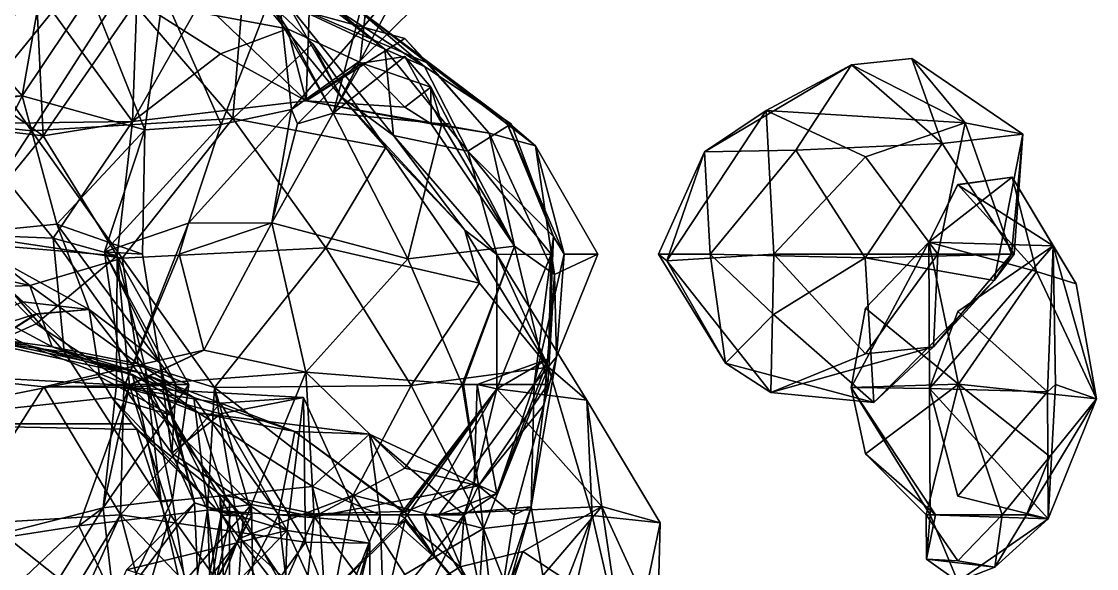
# Model space of a CAD drawing. Extents: x 290034 to 295698, y 4553723 to 4561693.
# Drawn here: x 294441.6 to 294588.5, y 4559131.2 to 4559206 of the extents above; entities that cross this region are included whole.
import ezdxf

# ---------------------------------------------------------------- set-up
doc = ezdxf.new("R2010")
doc.units = 0
doc.layers.add('Au_ppm_Pref_-_0_2', color=7, linetype='CONTINUOUS')

msp = doc.modelspace()

# ---------------------------------------------------------------- linework, layer by layer
at = {"layer": 'Au_ppm_Pref_-_0_2'}
for points in [[(294444.03, 4559209.3, 1922.02), (294435.22, 4559203.18, 1922.2), (294420, 4559230.39, 1917.91)], [(294476.61, 4559214.23, 1859.01), (294491.22, 4559202.2, 1860.27), (294481.34, 4559209.82, 1864.95)], [(294477.9, 4559208.39, 1853.54), (294491.22, 4559202.2, 1860.27), (294476.61, 4559214.23, 1859.01)], [(294471.98, 4559211.87, 1847.18), (294455.3, 4559210.38, 1840.94), (294470.43, 4559192.73, 1839.93)], [(294476.52, 4559211.7, 1911.2), (294468.87, 4559191.93, 1912.47), (294460.94, 4559209.83, 1917.06)], [(294478.49, 4559193.98, 1905.65), (294468.87, 4559191.93, 1912.47), (294476.52, 4559211.7, 1911.2)], [(294471.98, 4559211.87, 1847.18), (294470.43, 4559192.73, 1839.93), (294481.35, 4559202.97, 1843.48)], [(294471.98, 4559211.87, 1847.18), (294485.28, 4559195.68, 1847.78), (294477.9, 4559208.39, 1853.54)], [(294485.28, 4559195.68, 1847.78), (294471.98, 4559211.87, 1847.18), (294481.35, 4559202.97, 1843.48)], [(294489.1, 4559212, 1895.37), (294474.76, 4559209.83, 1891.81), (294484.16, 4559193.48, 1894.84)], [(294478.49, 4559193.98, 1905.65), (294476.52, 4559211.7, 1911.2), (294493.75, 4559211.58, 1906.27)], [(294478.49, 4559193.98, 1905.65), (294493.75, 4559211.58, 1906.27), (294487.84, 4559200.64, 1900.58)], [(294489.1, 4559212, 1895.37), (294484.16, 4559193.48, 1894.84), (294487.84, 4559200.64, 1900.58)], [(294489.1, 4559212, 1895.37), (294487.84, 4559200.64, 1900.58), (294499.67, 4559212.33, 1900.58)], [(294493.75, 4559211.58, 1906.27), (294499.67, 4559212.33, 1900.58), (294487.84, 4559200.64, 1900.58)], [(294443.62, 4559209.7, 1894.71), (294420.7, 4559207.01, 1895.29), (294430.95, 4559199.98, 1891.99)], [(294443.62, 4559209.7, 1894.71), (294430.95, 4559199.98, 1891.99), (294444.5, 4559190.38, 1889.35)], [(294442.91, 4559191.05, 1840.05), (294455.3, 4559210.38, 1840.94), (294431.37, 4559207.75, 1841.94)], [(294441.66, 4559195.84, 1922.17), (294444.03, 4559209.3, 1922.02), (294450.99, 4559209.83, 1921.91)], [(294441.66, 4559195.84, 1922.17), (294450.99, 4559209.83, 1921.91), (294458.4, 4559191.2, 1918.78)], [(294455.3, 4559210.38, 1840.94), (294442.91, 4559191.05, 1840.05), (294470.43, 4559192.73, 1839.93)], [(294443.62, 4559209.7, 1894.71), (294444.5, 4559190.38, 1889.35), (294457.32, 4559208.84, 1889.27)], [(294460.94, 4559209.83, 1917.06), (294458.4, 4559191.2, 1918.78), (294450.99, 4559209.83, 1921.91)], [(294477.92, 4559204.98, 1888.71), (294474.76, 4559209.83, 1891.81), (294457.32, 4559208.84, 1889.27)], [(294458.4, 4559191.2, 1918.78), (294460.94, 4559209.83, 1917.06), (294468.87, 4559191.93, 1912.47)], [(294474.76, 4559209.83, 1891.81), (294477.92, 4559204.98, 1888.71), (294484.16, 4559193.48, 1894.84)], [(294496.63, 4559199.84, 1866.29), (294486.7, 4559208.3, 1870.89), (294481.34, 4559209.82, 1864.95)], [(294496.63, 4559199.84, 1866.29), (294481.34, 4559209.82, 1864.95), (294491.22, 4559202.2, 1860.27)], [(294433.28, 4559192.01, 1881.67), (294432.08, 4559208.72, 1876.2), (294445.78, 4559207.38, 1880.9)], [(294441.66, 4559195.84, 1922.17), (294435.22, 4559203.18, 1922.2), (294444.03, 4559209.3, 1922.02)], [(294457.32, 4559208.84, 1889.27), (294444.5, 4559190.38, 1889.35), (294456.73, 4559192.31, 1882.46)], [(294456.73, 4559192.31, 1882.46), (294445.78, 4559207.38, 1880.9), (294466.13, 4559208.86, 1881.21)], [(294466.13, 4559208.86, 1881.21), (294480.49, 4559195.16, 1883.09), (294456.73, 4559192.31, 1882.46)], [(294457.32, 4559208.84, 1889.27), (294456.73, 4559192.31, 1882.46), (294468.75, 4559201.6, 1885.51)], [(294457.32, 4559208.84, 1889.27), (294468.75, 4559201.6, 1885.51), (294477.92, 4559204.98, 1888.71)], [(294480.88, 4559207.25, 1876.37), (294480.49, 4559195.16, 1883.09), (294466.13, 4559208.86, 1881.21)], [(294491.22, 4559202.2, 1860.27), (294477.9, 4559208.39, 1853.54), (294492.39, 4559190.41, 1852.39)], [(294492.39, 4559190.41, 1852.39), (294477.9, 4559208.39, 1853.54), (294485.28, 4559195.68, 1847.78)], [(294486.7, 4559208.3, 1870.89), (294497.09, 4559200.31, 1875.54), (294480.88, 4559207.25, 1876.37)], [(294507.77, 4559192.48, 1870.92), (294497.09, 4559200.31, 1875.54), (294486.7, 4559208.3, 1870.89)], [(294507.77, 4559192.48, 1870.92), (294486.7, 4559208.3, 1870.89), (294496.63, 4559199.84, 1866.29)], [(294431.37, 4559207.75, 1841.94), (294420.25, 4559193.51, 1842.22), (294442.91, 4559191.05, 1840.05)], [(294433.28, 4559192.01, 1881.67), (294445.78, 4559207.38, 1880.9), (294456.73, 4559192.31, 1882.46)], [(294493.95, 4559203.66, 1880.71), (294480.49, 4559195.16, 1883.09), (294480.88, 4559207.25, 1876.37)], [(294497.09, 4559200.31, 1875.54), (294493.95, 4559203.66, 1880.71), (294480.88, 4559207.25, 1876.37)], [(294468.75, 4559201.6, 1885.51), (294480.49, 4559195.16, 1883.09), (294477.92, 4559204.98, 1888.71)], [(294480.49, 4559195.16, 1883.09), (294488.07, 4559200.32, 1888.71), (294477.92, 4559204.98, 1888.71)], [(294484.16, 4559193.48, 1894.84), (294477.92, 4559204.98, 1888.71), (294488.07, 4559200.32, 1888.71)], [(294505.49, 4559190.75, 1882.2), (294480.49, 4559195.16, 1883.09), (294493.95, 4559203.66, 1880.71)], [(294505.49, 4559190.75, 1882.2), (294493.95, 4559203.66, 1880.71), (294497.09, 4559200.31, 1875.54)], [(294441.66, 4559195.84, 1922.17), (294420.87, 4559194.73, 1922.31), (294435.22, 4559203.18, 1922.2)], [(294481.35, 4559202.97, 1843.48), (294470.43, 4559192.73, 1839.93), (294491.36, 4559188.79, 1843.48)], [(294481.35, 4559202.97, 1843.48), (294491.36, 4559188.79, 1843.48), (294485.28, 4559195.68, 1847.78)], [(294496.63, 4559199.84, 1866.29), (294491.22, 4559202.2, 1860.27), (294502.57, 4559188.28, 1860.09)], [(294502.57, 4559188.28, 1860.09), (294491.22, 4559202.2, 1860.27), (294492.39, 4559190.41, 1852.39)], [(294456.73, 4559192.31, 1882.46), (294480.49, 4559195.16, 1883.09), (294468.75, 4559201.6, 1885.51)], [(294478.49, 4559193.98, 1905.65), (294487.84, 4559200.64, 1900.58), (294479.31, 4559192.01, 1900.58)], [(294479.31, 4559192.01, 1900.58), (294487.84, 4559200.64, 1900.58), (294484.16, 4559193.48, 1894.84)], [(294493.95, 4559201.2, 1891.77), (294484.16, 4559193.48, 1894.84), (294488.07, 4559200.32, 1888.71)], [(294493.95, 4559201.2, 1891.77), (294499, 4559192.01, 1891.09), (294484.16, 4559193.48, 1894.84)], [(294493.95, 4559201.2, 1891.77), (294488.07, 4559200.32, 1888.71), (294497.5, 4559197.04, 1888.71)], [(294493.95, 4559201.2, 1891.77), (294497.5, 4559197.04, 1888.71), (294499, 4559192.01, 1891.09)], [(294563.26, 4559200.94, 1799.62), (294570.58, 4559192.14, 1805.64), (294555.02, 4559200.07, 1799.74)], [(294567.43, 4559189.34, 1794.32), (294563.26, 4559200.94, 1799.62), (294555.02, 4559200.07, 1799.74)], [(294578.42, 4559190.6, 1799.62), (294570.58, 4559192.14, 1805.64), (294563.26, 4559200.94, 1799.62)], [(294567.43, 4559189.34, 1794.32), (294578.42, 4559190.6, 1799.62), (294563.26, 4559200.94, 1799.62)], [(294444.5, 4559190.38, 1889.35), (294430.95, 4559199.98, 1891.99), (294419.06, 4559193.28, 1888.73)], [(294488.07, 4559200.32, 1888.71), (294480.49, 4559195.16, 1883.09), (294493.95, 4559194.27, 1887.95)], [(294497.5, 4559197.04, 1888.71), (294488.07, 4559200.32, 1888.71), (294493.95, 4559194.27, 1887.95)], [(294508.48, 4559192.01, 1864.95), (294507.77, 4559192.48, 1870.92), (294496.63, 4559199.84, 1866.29)], [(294508.48, 4559192.01, 1864.95), (294496.63, 4559199.84, 1866.29), (294502.57, 4559188.28, 1860.09)], [(294505.49, 4559190.75, 1882.2), (294497.09, 4559200.31, 1875.54), (294511.82, 4559188.99, 1876.83)], [(294497.09, 4559200.31, 1875.54), (294507.77, 4559192.48, 1870.92), (294511.82, 4559188.99, 1876.83)], [(294555.02, 4559200.07, 1799.74), (294543.37, 4559193.81, 1805.56), (294534.91, 4559188.17, 1800.56)], [(294555.02, 4559200.07, 1799.74), (294534.91, 4559188.17, 1800.56), (294547.4, 4559188.39, 1794.58)], [(294570.58, 4559192.14, 1805.64), (294543.37, 4559193.81, 1805.56), (294555.02, 4559200.07, 1799.74)], [(294567.43, 4559189.34, 1794.32), (294555.02, 4559200.07, 1799.74), (294547.4, 4559188.39, 1794.58)], [(294497.5, 4559197.04, 1888.71), (294493.95, 4559194.27, 1887.95), (294497.56, 4559192.01, 1887)], [(294499, 4559192.01, 1891.09), (294497.5, 4559197.04, 1888.71), (294500.1, 4559192.01, 1888.71)], [(294500.1, 4559192.01, 1888.71), (294497.5, 4559197.04, 1888.71), (294497.56, 4559192.01, 1887)], [(294441.66, 4559195.84, 1922.17), (294419.48, 4559192.83, 1922.33), (294420.87, 4559194.73, 1922.31)], [(294441.66, 4559195.84, 1922.17), (294432.22, 4559176.87, 1925.13), (294419.48, 4559192.83, 1922.33)], [(294432.22, 4559176.87, 1925.13), (294441.66, 4559195.84, 1922.17), (294446.41, 4559178.3, 1921.12)], [(294458.4, 4559191.2, 1918.78), (294446.41, 4559178.3, 1921.12), (294441.66, 4559195.84, 1922.17)], [(294480.49, 4559195.16, 1883.09), (294505.49, 4559190.75, 1882.2), (294497.56, 4559192.01, 1887)], [(294493.95, 4559194.27, 1887.95), (294480.49, 4559195.16, 1883.09), (294497.56, 4559192.01, 1887)], [(294492.39, 4559190.41, 1852.39), (294485.28, 4559195.68, 1847.78), (294502.17, 4559177.48, 1847.13)], [(294491.36, 4559188.79, 1843.48), (294502.17, 4559177.48, 1847.13), (294485.28, 4559195.68, 1847.78)], [(294444.5, 4559190.38, 1889.35), (294419.06, 4559193.28, 1888.73), (294432.67, 4559175.82, 1888.25)], [(294420.25, 4559193.51, 1842.22), (294433.66, 4559176.89, 1843.37), (294442.91, 4559191.05, 1840.05)], [(294478.49, 4559193.98, 1905.65), (294464.41, 4559178.41, 1905.65), (294468.87, 4559191.93, 1912.47)], [(294478.49, 4559193.98, 1905.65), (294475.78, 4559178.48, 1899.39), (294464.41, 4559178.41, 1905.65)], [(294478.49, 4559193.98, 1905.65), (294479.31, 4559192.01, 1900.58), (294475.78, 4559178.48, 1899.39)], [(294475.78, 4559178.48, 1899.39), (294484.16, 4559193.48, 1894.84), (294494.35, 4559173.57, 1895.03)], [(294475.78, 4559178.48, 1899.39), (294479.31, 4559192.01, 1900.58), (294484.16, 4559193.48, 1894.84)], [(294494.35, 4559173.57, 1895.03), (294484.16, 4559193.48, 1894.84), (294499, 4559192.01, 1891.09)], [(294544.39, 4559174.18, 1811.51), (294529.78, 4559173.3, 1805.69), (294543.37, 4559193.81, 1805.56)], [(294534.91, 4559188.17, 1800.56), (294543.37, 4559193.81, 1805.56), (294529.78, 4559173.3, 1805.69)], [(294556.94, 4559187.48, 1809.98), (294544.39, 4559174.18, 1811.51), (294543.37, 4559193.81, 1805.56)], [(294556.94, 4559187.48, 1809.98), (294543.37, 4559193.81, 1805.56), (294570.58, 4559192.14, 1805.64)], [(294433.28, 4559192.01, 1881.67), (294456.73, 4559192.31, 1882.46), (294445.89, 4559176.4, 1881.74)], [(294433.28, 4559192.01, 1881.67), (294445.89, 4559176.4, 1881.74), (294433.35, 4559176.89, 1876.19)], [(294455.34, 4559173.64, 1840.76), (294470.43, 4559192.73, 1839.93), (294442.91, 4559191.05, 1840.05)], [(294444.5, 4559190.38, 1889.35), (294454.64, 4559173.98, 1887.67), (294456.73, 4559192.31, 1882.46)], [(294456.73, 4559192.31, 1882.46), (294454.64, 4559173.98, 1887.67), (294445.89, 4559176.4, 1881.74)], [(294452.91, 4559174.49, 1912.22), (294458.4, 4559191.2, 1918.78), (294468.87, 4559191.93, 1912.47)], [(294452.91, 4559174.49, 1912.22), (294468.87, 4559191.93, 1912.47), (294464.41, 4559178.41, 1905.65)], [(294455.34, 4559173.64, 1840.76), (294483.16, 4559175.07, 1839.78), (294470.43, 4559192.73, 1839.93)], [(294491.36, 4559188.79, 1843.48), (294470.43, 4559192.73, 1839.93), (294483.16, 4559175.07, 1839.78)], [(294494.35, 4559173.57, 1895.03), (294499, 4559192.01, 1891.09), (294508.94, 4559175.28, 1889.34)], [(294508.94, 4559175.28, 1889.34), (294497.56, 4559192.01, 1887), (294505.49, 4559190.75, 1882.2)], [(294497.56, 4559192.01, 1887), (294508.94, 4559175.28, 1889.34), (294500.1, 4559192.01, 1888.71)], [(294500.1, 4559192.01, 1888.71), (294508.94, 4559175.28, 1889.34), (294499, 4559192.01, 1891.09)], [(294502.57, 4559188.28, 1860.09), (294514.28, 4559176.6, 1865.92), (294508.48, 4559192.01, 1864.95)], [(294515.72, 4559174.19, 1871.76), (294511.82, 4559188.99, 1876.83), (294507.77, 4559192.48, 1870.92)], [(294507.77, 4559192.48, 1870.92), (294514.28, 4559176.6, 1865.92), (294515.72, 4559174.19, 1871.76)], [(294514.28, 4559176.6, 1865.92), (294507.77, 4559192.48, 1870.92), (294508.48, 4559192.01, 1864.95)], [(294566.83, 4559174.19, 1810.22), (294556.94, 4559187.48, 1809.98), (294570.58, 4559192.14, 1805.64)], [(294576.91, 4559174.19, 1804.6), (294566.83, 4559174.19, 1810.22), (294570.58, 4559192.14, 1805.64)], [(294578.42, 4559190.6, 1799.62), (294576.91, 4559174.19, 1804.6), (294570.58, 4559192.14, 1805.64)], [(294454.64, 4559173.98, 1887.67), (294444.5, 4559190.38, 1889.35), (294432.67, 4559175.82, 1888.25)], [(294433.66, 4559176.89, 1843.37), (294455.34, 4559173.64, 1840.76), (294442.91, 4559191.05, 1840.05)], [(294446.41, 4559178.3, 1921.12), (294458.4, 4559191.2, 1918.78), (294458.08, 4559174.19, 1918.4)], [(294452.91, 4559174.49, 1912.22), (294458.08, 4559174.19, 1918.4), (294458.4, 4559191.2, 1918.78)], [(294502.57, 4559188.28, 1860.09), (294492.39, 4559190.41, 1852.39), (294506.52, 4559174.16, 1853.06)], [(294506.52, 4559174.16, 1853.06), (294492.39, 4559190.41, 1852.39), (294502.17, 4559177.48, 1847.13)], [(294514.4, 4559171.41, 1882.25), (294508.94, 4559175.28, 1889.34), (294505.49, 4559190.75, 1882.2)], [(294514.4, 4559171.41, 1882.25), (294505.49, 4559190.75, 1882.2), (294511.82, 4559188.99, 1876.83)], [(294578.42, 4559190.6, 1799.62), (294567.43, 4559189.34, 1794.32), (294577.27, 4559174.19, 1795.97)], [(294578.42, 4559190.6, 1799.62), (294574.51, 4559170.61, 1798.98), (294576.91, 4559174.19, 1804.6)], [(294574.51, 4559170.61, 1798.98), (294578.42, 4559190.6, 1799.62), (294577.27, 4559174.19, 1795.97)], [(294515.72, 4559174.19, 1871.76), (294520.36, 4559174.19, 1876.83), (294511.82, 4559188.99, 1876.83)], [(294514.4, 4559171.41, 1882.25), (294511.82, 4559188.99, 1876.83), (294520.36, 4559174.19, 1876.83)], [(294567.43, 4559189.34, 1794.32), (294547.4, 4559188.39, 1794.58), (294556.89, 4559173.69, 1793.01)], [(294556.89, 4559173.69, 1793.01), (294577.27, 4559174.19, 1795.97), (294567.43, 4559189.34, 1794.32)], [(294504.16, 4559170.25, 1843.63), (294491.36, 4559188.79, 1843.48), (294483.16, 4559175.07, 1839.78)], [(294502.17, 4559177.48, 1847.13), (294491.36, 4559188.79, 1843.48), (294504.16, 4559170.25, 1843.63)], [(294513.96, 4559174.19, 1859.9), (294502.57, 4559188.28, 1860.09), (294506.52, 4559174.16, 1853.06)], [(294514.28, 4559176.6, 1865.92), (294502.57, 4559188.28, 1860.09), (294513.96, 4559174.19, 1859.9)], [(294529.78, 4559173.3, 1805.69), (294528.65, 4559174.19, 1799.62), (294534.91, 4559188.17, 1800.56)], [(294534.91, 4559188.17, 1800.56), (294528.65, 4559174.19, 1799.62), (294535.68, 4559174.19, 1795.53)], [(294534.91, 4559188.17, 1800.56), (294535.68, 4559174.19, 1795.53), (294547.4, 4559188.39, 1794.58)], [(294535.68, 4559174.19, 1795.53), (294556.89, 4559173.69, 1793.01), (294547.4, 4559188.39, 1794.58)], [(294556.94, 4559187.48, 1809.98), (294566.83, 4559174.19, 1810.22), (294544.39, 4559174.18, 1811.51)], [(294565.58, 4559175.83, 1883.07), (294576.99, 4559184.73, 1882.77), (294569.54, 4559183.7, 1885.94)], [(294576.99, 4559184.73, 1882.77), (294565.58, 4559175.83, 1883.07), (294569.54, 4559183.67, 1879.61)], [(294576.99, 4559184.73, 1882.77), (294580.3, 4559171.83, 1887.05), (294569.54, 4559183.7, 1885.94)], [(294576.99, 4559184.73, 1882.77), (294569.54, 4559183.67, 1879.61), (294582.6, 4559175.35, 1876.81)], [(294576.99, 4559184.73, 1882.77), (294585.74, 4559170.15, 1882.77), (294580.3, 4559171.83, 1887.05)], [(294585.74, 4559170.15, 1882.77), (294576.99, 4559184.73, 1882.77), (294582.6, 4559175.35, 1876.81)], [(294565.58, 4559175.83, 1883.07), (294569.54, 4559183.7, 1885.94), (294580.3, 4559171.83, 1887.05)], [(294569.54, 4559183.67, 1879.61), (294565.58, 4559175.83, 1883.07), (294582.6, 4559175.35, 1876.81)], [(294446.41, 4559178.3, 1921.12), (294450.82, 4559166.65, 1924.34), (294432.22, 4559176.87, 1925.13)], [(294458.08, 4559174.19, 1918.4), (294460.48, 4559159.32, 1918.13), (294446.41, 4559178.3, 1921.12)], [(294446.41, 4559178.3, 1921.12), (294460.48, 4559159.32, 1918.13), (294450.82, 4559166.65, 1924.34)], [(294452.91, 4559174.49, 1912.22), (294464.41, 4559178.41, 1905.65), (294455.55, 4559155.97, 1906.59)], [(294464.41, 4559178.41, 1905.65), (294463.11, 4559174.19, 1901.75), (294455.55, 4559155.97, 1906.59)], [(294464.41, 4559178.41, 1905.65), (294475.78, 4559178.48, 1899.39), (294463.11, 4559174.19, 1901.75)], [(294463.11, 4559174.19, 1901.75), (294475.78, 4559178.48, 1899.39), (294466.5, 4559161.08, 1900.08)], [(294480.44, 4559158.07, 1893.8), (294466.5, 4559161.08, 1900.08), (294475.78, 4559178.48, 1899.39)], [(294480.44, 4559158.07, 1893.8), (294475.78, 4559178.48, 1899.39), (294494.35, 4559173.57, 1895.03)], [(294506.52, 4559174.16, 1853.06), (294502.17, 4559177.48, 1847.13), (294513.61, 4559158.76, 1846.26)], [(294513.61, 4559158.76, 1846.26), (294502.17, 4559177.48, 1847.13), (294504.16, 4559170.25, 1843.63)], [(294417.18, 4559175.67, 1847.66), (294442.71, 4559169.89, 1846.79), (294433.66, 4559176.89, 1843.37)], [(294417.18, 4559175.67, 1847.66), (294431.01, 4559169.42, 1852.9), (294442.71, 4559169.89, 1846.79)], [(294428.26, 4559157.79, 1894.35), (294443.55, 4559164.68, 1891.47), (294432.67, 4559175.82, 1888.25)], [(294432.22, 4559176.87, 1925.13), (294441.76, 4559167.69, 1927.16), (294440.65, 4559168.61, 1926.97)], [(294432.22, 4559176.87, 1925.13), (294450.82, 4559166.65, 1924.34), (294441.76, 4559167.69, 1927.16)], [(294454.64, 4559173.98, 1887.67), (294432.67, 4559175.82, 1888.25), (294443.55, 4559164.68, 1891.47)], [(294445.89, 4559176.4, 1881.74), (294447.37, 4559160.84, 1876.02), (294433.35, 4559176.89, 1876.19)], [(294433.35, 4559176.89, 1876.19), (294447.37, 4559160.84, 1876.02), (294435.23, 4559162.42, 1870.89)], [(294433.66, 4559176.89, 1843.37), (294442.71, 4559169.89, 1846.79), (294455.34, 4559173.64, 1840.76)], [(294445.89, 4559176.4, 1881.74), (294454.64, 4559173.98, 1887.67), (294458.45, 4559158.71, 1882.17)], [(294445.89, 4559176.4, 1881.74), (294458.45, 4559158.71, 1882.17), (294447.37, 4559160.84, 1876.02)], [(294515.72, 4559174.19, 1871.76), (294514.28, 4559176.6, 1865.92), (294511.63, 4559156.43, 1871.3)], [(294511.63, 4559156.43, 1871.3), (294514.28, 4559176.6, 1865.92), (294513.61, 4559159.9, 1866.38)], [(294513.61, 4559159.9, 1866.38), (294514.28, 4559176.6, 1865.92), (294513.96, 4559174.19, 1859.9)], [(294556.94, 4559166.81, 1886.24), (294554.97, 4559155.98, 1882.18), (294565.58, 4559175.83, 1883.07)], [(294554.97, 4559155.98, 1882.18), (294565.69, 4559155.85, 1876.32), (294565.58, 4559175.83, 1883.07)], [(294556.94, 4559166.81, 1886.24), (294565.58, 4559175.83, 1883.07), (294569.63, 4559156.44, 1888.74)], [(294580.3, 4559171.83, 1887.05), (294569.63, 4559156.44, 1888.74), (294565.58, 4559175.83, 1883.07)], [(294565.58, 4559175.83, 1883.07), (294565.69, 4559155.85, 1876.32), (294582.6, 4559175.35, 1876.81)], [(294452.91, 4559174.49, 1912.22), (294462.71, 4559156.37, 1912.46), (294460.48, 4559159.32, 1918.13)], [(294452.91, 4559174.49, 1912.22), (294460.48, 4559159.32, 1918.13), (294458.08, 4559174.19, 1918.4)], [(294452.91, 4559174.49, 1912.22), (294455.55, 4559155.97, 1906.59), (294462.71, 4559156.37, 1912.46)], [(294455.34, 4559173.64, 1840.76), (294467.93, 4559155.96, 1840.68), (294483.16, 4559175.07, 1839.78)], [(294463.11, 4559174.19, 1901.75), (294466.5, 4559161.08, 1900.08), (294455.55, 4559155.97, 1906.59)], [(294494.82, 4559156.23, 1840.69), (294483.16, 4559175.07, 1839.78), (294467.93, 4559155.96, 1840.68)], [(294504.16, 4559170.25, 1843.63), (294483.16, 4559175.07, 1839.78), (294494.82, 4559156.23, 1840.69)], [(294501.79, 4559156.37, 1892.4), (294494.35, 4559173.57, 1895.03), (294508.94, 4559175.28, 1889.34)], [(294502, 4559156.37, 1888.71), (294501.79, 4559156.37, 1892.4), (294508.94, 4559175.28, 1889.34)], [(294502, 4559156.37, 1888.71), (294508.94, 4559175.28, 1889.34), (294513.52, 4559156.37, 1886.06)], [(294506.52, 4559155.79, 1858.97), (294513.61, 4559159.9, 1866.38), (294513.96, 4559174.19, 1859.9)], [(294506.52, 4559155.79, 1858.97), (294513.96, 4559174.19, 1859.9), (294506.52, 4559174.16, 1853.06)], [(294506.52, 4559155.79, 1858.97), (294506.52, 4559174.16, 1853.06), (294518.83, 4559154.25, 1852.52)], [(294506.52, 4559174.16, 1853.06), (294513.61, 4559158.76, 1846.26), (294518.83, 4559154.25, 1852.52)], [(294513.52, 4559156.37, 1886.06), (294508.94, 4559175.28, 1889.34), (294514.4, 4559171.41, 1882.25)], [(294515.72, 4559174.19, 1871.76), (294511.63, 4559156.43, 1871.3), (294514.71, 4559160.14, 1876.83)], [(294514.71, 4559160.14, 1876.83), (294514.4, 4559171.41, 1882.25), (294520.36, 4559174.19, 1876.83)], [(294515.72, 4559174.19, 1871.76), (294514.71, 4559160.14, 1876.83), (294520.36, 4559174.19, 1876.83)], [(294537.81, 4559159.28, 1799.62), (294528.65, 4559174.19, 1799.62), (294529.78, 4559173.3, 1805.69)], [(294537.81, 4559159.28, 1799.62), (294535.68, 4559174.19, 1795.53), (294528.65, 4559174.19, 1799.62)], [(294544, 4559155.3, 1805.95), (294529.78, 4559173.3, 1805.69), (294544.39, 4559174.18, 1811.51)], [(294537.81, 4559159.28, 1799.62), (294544.34, 4559165.95, 1796.87), (294535.68, 4559174.19, 1795.53)], [(294544.34, 4559165.95, 1796.87), (294556.89, 4559173.69, 1793.01), (294535.68, 4559174.19, 1795.53)], [(294556.94, 4559160.57, 1810.09), (294544, 4559155.3, 1805.95), (294544.39, 4559174.18, 1811.51)], [(294566.83, 4559174.19, 1810.22), (294556.94, 4559160.57, 1810.09), (294544.39, 4559174.18, 1811.51)], [(294574.51, 4559170.61, 1798.98), (294577.27, 4559174.19, 1795.97), (294556.89, 4559173.69, 1793.01)], [(294566.25, 4559161.52, 1803.84), (294556.94, 4559160.57, 1810.09), (294566.83, 4559174.19, 1810.22)], [(294569.54, 4559166.37, 1873.49), (294582.6, 4559175.35, 1876.81), (294565.69, 4559155.85, 1876.32)], [(294566.25, 4559161.52, 1803.84), (294566.83, 4559174.19, 1810.22), (294576.91, 4559174.19, 1804.6)], [(294566.25, 4559161.52, 1803.84), (294576.91, 4559174.19, 1804.6), (294574.51, 4559170.61, 1798.98)], [(294581.82, 4559155.38, 1872.5), (294582.6, 4559175.35, 1876.81), (294569.54, 4559166.37, 1873.49)], [(294581.82, 4559155.38, 1872.5), (294582.92, 4559156.37, 1876.83), (294582.6, 4559175.35, 1876.81)], [(294588.51, 4559154.41, 1882.67), (294585.74, 4559170.15, 1882.77), (294582.6, 4559175.35, 1876.81)], [(294588.51, 4559154.41, 1882.67), (294582.6, 4559175.35, 1876.81), (294582.92, 4559156.37, 1876.83)], [(294442.71, 4559169.89, 1846.79), (294457.49, 4559159.2, 1847.66), (294455.34, 4559173.64, 1840.76)], [(294456.34, 4559156.24, 1894.55), (294454.64, 4559173.98, 1887.67), (294443.55, 4559164.68, 1891.47)], [(294454.56, 4559156.37, 1888.71), (294454.64, 4559173.98, 1887.67), (294456.34, 4559156.24, 1894.55)], [(294464.43, 4559156.37, 1886.67), (294454.64, 4559173.98, 1887.67), (294454.56, 4559156.37, 1888.71)], [(294454.64, 4559173.98, 1887.67), (294464.43, 4559156.37, 1886.67), (294458.45, 4559158.71, 1882.17)], [(294457.49, 4559159.2, 1847.66), (294467.93, 4559155.96, 1840.68), (294455.34, 4559173.64, 1840.76)], [(294501.79, 4559156.37, 1892.4), (294480.44, 4559158.07, 1893.8), (294494.35, 4559173.57, 1895.03)], [(294544, 4559155.3, 1805.95), (294537.81, 4559159.28, 1799.62), (294529.78, 4559173.3, 1805.69)], [(294558.06, 4559153.93, 1798.96), (294556.89, 4559173.69, 1793.01), (294544.34, 4559165.95, 1796.87)], [(294574.51, 4559170.61, 1798.98), (294556.89, 4559173.69, 1793.01), (294558.06, 4559153.93, 1798.96)], [(294513.52, 4559156.37, 1886.06), (294514.4, 4559171.41, 1882.25), (294512.98, 4559153.55, 1882.06)], [(294514.71, 4559160.14, 1876.83), (294512.98, 4559153.55, 1882.06), (294514.4, 4559171.41, 1882.25)], [(294588.51, 4559154.41, 1882.67), (294569.63, 4559156.44, 1888.74), (294580.3, 4559171.83, 1887.05)], [(294588.51, 4559154.41, 1882.67), (294580.3, 4559171.83, 1887.05), (294585.74, 4559170.15, 1882.77)], [(294445.73, 4559161.53, 1853.76), (294442.71, 4559169.89, 1846.79), (294431.01, 4559169.42, 1852.9)], [(294442.71, 4559169.89, 1846.79), (294445.73, 4559161.53, 1853.76), (294457.49, 4559159.2, 1847.66)], [(294513.61, 4559158.76, 1846.26), (294504.16, 4559170.25, 1843.63), (294494.82, 4559156.23, 1840.69)], [(294566.25, 4559161.52, 1803.84), (294574.51, 4559170.61, 1798.98), (294558.06, 4559153.93, 1798.96)], [(294440.65, 4559168.61, 1926.97), (294441.76, 4559167.69, 1927.16), (294420, 4559158.56, 1926.97)], [(294432.99, 4559163.27, 1860.34), (294445.73, 4559161.53, 1853.76), (294431.01, 4559169.42, 1852.9)], [(294441.76, 4559167.69, 1927.16), (294443.57, 4559166.04, 1927.49), (294420, 4559158.56, 1926.97)], [(294442.39, 4559161.76, 1864.76), (294424.17, 4559164.61, 1864.95), (294430.95, 4559167.3, 1867.24)], [(294442.39, 4559161.76, 1864.76), (294430.95, 4559167.3, 1867.24), (294435.23, 4559162.42, 1870.89)], [(294441.76, 4559167.69, 1927.16), (294450.82, 4559166.65, 1924.34), (294443.57, 4559166.04, 1927.49)], [(294554.97, 4559155.98, 1882.18), (294556.94, 4559166.81, 1886.24), (294569.63, 4559156.44, 1888.74)], [(294443.57, 4559166.04, 1927.49), (294420, 4559151.02, 1927.96), (294420, 4559158.56, 1926.97)], [(294443.63, 4559165.98, 1927.5), (294420, 4559151.02, 1927.96), (294443.57, 4559166.04, 1927.49)], [(294452.28, 4559157.41, 1929.19), (294420, 4559151.02, 1927.96), (294443.63, 4559165.98, 1927.5)], [(294443.57, 4559166.04, 1927.49), (294450.82, 4559166.65, 1924.34), (294443.63, 4559165.98, 1927.5)], [(294443.63, 4559165.98, 1927.5), (294450.82, 4559166.65, 1924.34), (294452.28, 4559157.41, 1929.19)], [(294462.01, 4559152.2, 1924.34), (294452.28, 4559157.41, 1929.19), (294450.82, 4559166.65, 1924.34)], [(294450.82, 4559166.65, 1924.34), (294460.48, 4559159.32, 1918.13), (294462.01, 4559152.2, 1924.34)], [(294537.81, 4559159.28, 1799.62), (294558.06, 4559153.93, 1798.96), (294544.34, 4559165.95, 1796.87)], [(294581.82, 4559155.38, 1872.5), (294569.54, 4559166.37, 1873.49), (294565.69, 4559155.85, 1876.32)], [(294424.17, 4559164.61, 1864.95), (294442.39, 4559161.76, 1864.76), (294432.99, 4559163.27, 1860.34)], [(294428.26, 4559157.79, 1894.35), (294456.34, 4559156.24, 1894.55), (294443.55, 4559164.68, 1891.47)], [(294458.18, 4559157.89, 1859.13), (294432.99, 4559163.27, 1860.34), (294442.39, 4559161.76, 1864.76)], [(294458.18, 4559157.89, 1859.13), (294445.73, 4559161.53, 1853.76), (294432.99, 4559163.27, 1860.34)], [(294456.73, 4559157.75, 1871.06), (294435.23, 4559162.42, 1870.89), (294447.37, 4559160.84, 1876.02)], [(294456.73, 4559157.75, 1871.06), (294442.39, 4559161.76, 1864.76), (294435.23, 4559162.42, 1870.89)], [(294456.73, 4559157.75, 1871.06), (294465.74, 4559152.5, 1865.02), (294442.39, 4559161.76, 1864.76)], [(294458.18, 4559157.89, 1859.13), (294442.39, 4559161.76, 1864.76), (294465.74, 4559152.5, 1865.02)], [(294455.55, 4559155.97, 1906.59), (294466.5, 4559161.08, 1900.08), (294444.61, 4559156.07, 1900.26)], [(294456.34, 4559156.24, 1894.55), (294444.61, 4559156.07, 1900.26), (294466.5, 4559161.08, 1900.08)], [(294458.18, 4559157.89, 1859.13), (294465.13, 4559154.61, 1853.92), (294445.73, 4559161.53, 1853.76)], [(294445.73, 4559161.53, 1853.76), (294465.13, 4559154.61, 1853.92), (294457.49, 4559159.2, 1847.66)], [(294456.34, 4559156.24, 1894.55), (294466.5, 4559161.08, 1900.08), (294480.44, 4559158.07, 1893.8)], [(294566.25, 4559161.52, 1803.84), (294544, 4559155.3, 1805.95), (294556.94, 4559160.57, 1810.09)], [(294566.25, 4559161.52, 1803.84), (294558.06, 4559153.93, 1798.96), (294544, 4559155.3, 1805.95)], [(294456.73, 4559157.75, 1871.06), (294447.37, 4559160.84, 1876.02), (294460.63, 4559140.35, 1876.83)], [(294458.45, 4559158.71, 1882.17), (294460.63, 4559140.35, 1876.83), (294447.37, 4559160.84, 1876.02)], [(294506.52, 4559155.79, 1858.97), (294503.86, 4559156.37, 1864.95), (294513.61, 4559159.9, 1866.38)], [(294506.55, 4559141.47, 1865.92), (294513.61, 4559159.9, 1866.38), (294503.86, 4559156.37, 1864.95)], [(294506.55, 4559141.47, 1865.92), (294511.63, 4559156.43, 1871.3), (294513.61, 4559159.9, 1866.38)], [(294512.98, 4559153.55, 1882.06), (294514.71, 4559160.14, 1876.83), (294511.21, 4559139.67, 1876.82)], [(294511.21, 4559139.67, 1876.82), (294514.71, 4559160.14, 1876.83), (294511.63, 4559156.43, 1871.3)], [(294456.34, 4559156.24, 1894.55), (294480.44, 4559158.07, 1893.8), (294473, 4559139.97, 1895.81)], [(294457.49, 4559159.2, 1847.66), (294465.13, 4559154.61, 1853.92), (294466.99, 4559139.24, 1846.97)], [(294466.99, 4559139.24, 1846.97), (294467.93, 4559155.96, 1840.68), (294457.49, 4559159.2, 1847.66)], [(294458.45, 4559158.71, 1882.17), (294464.43, 4559156.37, 1886.67), (294462.21, 4559140.64, 1882.14)], [(294458.45, 4559158.71, 1882.17), (294462.21, 4559140.64, 1882.14), (294460.63, 4559140.35, 1876.83)], [(294465.19, 4559140.18, 1918.16), (294462.01, 4559152.2, 1924.34), (294460.48, 4559159.32, 1918.13)], [(294465.19, 4559140.18, 1918.16), (294460.48, 4559159.32, 1918.13), (294462.1, 4559146.97, 1912.46)], [(294460.48, 4559159.32, 1918.13), (294462.71, 4559156.37, 1912.46), (294462.1, 4559146.97, 1912.46)], [(294480.44, 4559158.07, 1893.8), (294481.57, 4559138.29, 1888.8), (294473, 4559139.97, 1895.81)], [(294480.44, 4559158.07, 1893.8), (294493.95, 4559144.96, 1892.51), (294481.57, 4559138.29, 1888.8)], [(294493.95, 4559144.96, 1892.51), (294480.44, 4559158.07, 1893.8), (294501.79, 4559156.37, 1892.4)], [(294504.71, 4559136.71, 1842.66), (294513.61, 4559158.76, 1846.26), (294494.82, 4559156.23, 1840.69)], [(294513.61, 4559158.76, 1846.26), (294504.71, 4559136.71, 1842.66), (294519.58, 4559138.49, 1847.05)], [(294518.83, 4559154.25, 1852.52), (294513.61, 4559158.76, 1846.26), (294519.58, 4559138.49, 1847.05)], [(294537.81, 4559159.28, 1799.62), (294544, 4559155.3, 1805.95), (294558.06, 4559153.93, 1798.96)], [(294453.89, 4559154.6, 1929.67), (294420, 4559151.02, 1927.96), (294452.28, 4559157.41, 1929.19)], [(294428.26, 4559157.79, 1894.35), (294444.61, 4559156.07, 1900.26), (294456.34, 4559156.24, 1894.55)], [(294432.64, 4559137.19, 1900.4), (294444.61, 4559156.07, 1900.26), (294428.26, 4559157.79, 1894.35)], [(294462.01, 4559152.2, 1924.34), (294453.89, 4559154.6, 1929.67), (294452.28, 4559157.41, 1929.19)], [(294456.73, 4559157.75, 1871.06), (294460.63, 4559140.35, 1876.83), (294469.4, 4559141.19, 1870.55)], [(294465.74, 4559152.5, 1865.02), (294456.73, 4559157.75, 1871.06), (294469.4, 4559141.19, 1870.55)], [(294458.18, 4559157.89, 1859.13), (294465.74, 4559152.5, 1865.02), (294478.93, 4559149.94, 1860.01)], [(294458.18, 4559157.89, 1859.13), (294478.93, 4559149.94, 1860.01), (294465.13, 4559154.61, 1853.92)], [(294455.09, 4559138.55, 1901.82), (294444.61, 4559156.07, 1900.26), (294432.64, 4559137.19, 1900.4)], [(294455.55, 4559155.97, 1906.59), (294444.61, 4559156.07, 1900.26), (294455.09, 4559138.55, 1901.82)], [(294452.74, 4559139.5, 1888.47), (294456.34, 4559156.24, 1894.55), (294449.41, 4559137.06, 1893.18)], [(294449.41, 4559137.06, 1893.18), (294456.34, 4559156.24, 1894.55), (294461.91, 4559138.55, 1897.87)], [(294452.74, 4559139.5, 1888.47), (294454.56, 4559156.37, 1888.71), (294456.34, 4559156.24, 1894.55)], [(294454.56, 4559156.37, 1888.71), (294452.74, 4559139.5, 1888.47), (294464.43, 4559156.37, 1886.67)], [(294452.74, 4559139.5, 1888.47), (294462.21, 4559140.64, 1882.14), (294464.43, 4559156.37, 1886.67)], [(294455.55, 4559155.97, 1906.59), (294455.09, 4559138.55, 1901.82), (294468.75, 4559153.81, 1901.44)], [(294462.1, 4559146.97, 1912.46), (294462.71, 4559156.37, 1912.46), (294455.55, 4559155.97, 1906.59)], [(294455.55, 4559155.97, 1906.59), (294468.75, 4559152.35, 1911.12), (294462.1, 4559146.97, 1912.46)], [(294455.55, 4559155.97, 1906.59), (294480.09, 4559154.6, 1906.52), (294468.75, 4559152.35, 1911.12)], [(294480.09, 4559154.6, 1906.52), (294455.55, 4559155.97, 1906.59), (294468.75, 4559153.81, 1901.44)], [(294456.34, 4559156.24, 1894.55), (294473, 4559139.97, 1895.81), (294461.91, 4559138.55, 1897.87)], [(294466.99, 4559139.24, 1846.97), (294473.03, 4559138.55, 1841.19), (294467.93, 4559155.96, 1840.68)], [(294494.82, 4559156.23, 1840.69), (294467.93, 4559155.96, 1840.68), (294486.88, 4559141.24, 1839.54)], [(294473.03, 4559138.55, 1841.19), (294471.47, 4559135.36, 1837.6), (294467.93, 4559155.96, 1840.68)], [(294471.47, 4559135.36, 1837.6), (294486.88, 4559141.24, 1839.54), (294467.93, 4559155.96, 1840.68)], [(294486.88, 4559141.24, 1839.54), (294504.71, 4559136.71, 1842.66), (294494.82, 4559156.23, 1840.69)], [(294506.52, 4559155.79, 1858.97), (294493.62, 4559139.01, 1859.01), (294493.95, 4559138.93, 1859.14)], [(294506.52, 4559155.79, 1858.97), (294493.95, 4559138.98, 1858.87), (294493.62, 4559139.01, 1859.01)], [(294504.05, 4559142.52, 1887.95), (294493.95, 4559144.96, 1892.51), (294501.79, 4559156.37, 1892.4)], [(294506.52, 4559155.79, 1858.97), (294493.95, 4559138.93, 1859.14), (294503.46, 4559142.91, 1864.95)], [(294506.52, 4559155.79, 1858.97), (294494.28, 4559138.55, 1858.85), (294493.95, 4559138.98, 1858.87)], [(294506.52, 4559155.79, 1858.97), (294496.62, 4559138.55, 1859.01), (294494.28, 4559138.55, 1858.85)], [(294506.52, 4559155.79, 1858.97), (294520.9, 4559139.69, 1859.76), (294496.62, 4559138.55, 1859.01)], [(294511.21, 4559139.67, 1876.82), (294511.63, 4559156.43, 1871.3), (294498.62, 4559138.55, 1870.89)], [(294498.62, 4559138.55, 1870.89), (294511.63, 4559156.43, 1871.3), (294506.55, 4559141.47, 1865.92)], [(294502, 4559156.37, 1888.71), (294504.05, 4559142.52, 1887.95), (294501.79, 4559156.37, 1892.4)], [(294504.05, 4559142.52, 1887.95), (294502, 4559156.37, 1888.71), (294513.52, 4559156.37, 1886.06)], [(294506.52, 4559155.79, 1858.97), (294503.46, 4559142.91, 1864.95), (294503.86, 4559156.37, 1864.95)], [(294506.55, 4559141.47, 1865.92), (294503.86, 4559156.37, 1864.95), (294503.46, 4559142.91, 1864.95)], [(294504.05, 4559142.52, 1887.95), (294513.52, 4559156.37, 1886.06), (294512.98, 4559153.55, 1882.06)], [(294506.52, 4559155.79, 1858.97), (294518.83, 4559154.25, 1852.52), (294520.9, 4559139.69, 1859.76)], [(294556.94, 4559146.89, 1885.93), (294554.97, 4559155.98, 1882.18), (294569.63, 4559156.44, 1888.74)], [(294556.94, 4559146.89, 1885.93), (294566.5, 4559138.55, 1882.77), (294554.97, 4559155.98, 1882.18)], [(294565.79, 4559138.55, 1881), (294554.97, 4559155.98, 1882.18), (294566.5, 4559138.55, 1882.77)], [(294554.97, 4559155.98, 1882.18), (294565.79, 4559138.55, 1881), (294565.69, 4559155.85, 1876.32)], [(294556.94, 4559146.89, 1885.93), (294569.63, 4559156.44, 1888.74), (294565.22, 4559138.55, 1884.8)], [(294565.22, 4559138.55, 1884.8), (294569.63, 4559156.44, 1888.74), (294575.62, 4559138.55, 1885.63)], [(294581.82, 4559155.38, 1872.5), (294565.69, 4559155.85, 1876.32), (294569.54, 4559141.11, 1871.74)], [(294565.79, 4559138.55, 1881), (294581.9, 4559138.01, 1876.6), (294565.69, 4559155.85, 1876.32)], [(294565.69, 4559155.85, 1876.32), (294581.9, 4559138.01, 1876.6), (294569.54, 4559141.11, 1871.74)], [(294581.82, 4559155.38, 1872.5), (294569.54, 4559141.11, 1871.74), (294581.9, 4559138.01, 1876.6)], [(294569.63, 4559156.44, 1888.74), (294582.14, 4559146.54, 1886.04), (294575.62, 4559138.55, 1885.63)], [(294582.14, 4559146.54, 1886.04), (294569.63, 4559156.44, 1888.74), (294588.51, 4559154.41, 1882.67)], [(294581.82, 4559155.38, 1872.5), (294581.9, 4559138.01, 1876.6), (294582.92, 4559156.37, 1876.83)], [(294588.51, 4559154.41, 1882.67), (294582.92, 4559156.37, 1876.83), (294581.9, 4559138.01, 1876.6)], [(294456.69, 4559151.02, 1930.32), (294420, 4559151.02, 1927.96), (294453.89, 4559154.6, 1929.67)], [(294456.69, 4559151.02, 1930.32), (294453.89, 4559154.6, 1929.67), (294468.97, 4559138.51, 1930.31)], [(294453.89, 4559154.6, 1929.67), (294462.01, 4559152.2, 1924.34), (294468.97, 4559138.51, 1930.31)], [(294468.75, 4559153.81, 1901.44), (294455.09, 4559138.55, 1901.82), (294480.38, 4559134.8, 1902.29)], [(294478.93, 4559149.94, 1860.01), (294476.69, 4559138.55, 1853.74), (294465.13, 4559154.61, 1853.92)], [(294465.13, 4559154.61, 1853.92), (294476.69, 4559138.55, 1853.74), (294466.99, 4559139.24, 1846.97)], [(294480.09, 4559154.6, 1906.52), (294477.89, 4559136.42, 1911.51), (294468.75, 4559152.35, 1911.12)], [(294480.09, 4559154.6, 1906.52), (294468.75, 4559153.81, 1901.44), (294480.38, 4559134.8, 1902.29)], [(294480.09, 4559154.6, 1906.52), (294489.16, 4559134.67, 1906.52), (294477.89, 4559136.42, 1911.51)], [(294489.16, 4559134.67, 1906.52), (294480.09, 4559154.6, 1906.52), (294480.38, 4559134.8, 1902.29)], [(294519.58, 4559138.49, 1847.05), (294528.86, 4559137.47, 1853.69), (294518.83, 4559154.25, 1852.52)], [(294520.9, 4559139.69, 1859.76), (294518.83, 4559154.25, 1852.52), (294528.86, 4559137.47, 1853.69)], [(294582.14, 4559146.54, 1886.04), (294588.51, 4559154.41, 1882.67), (294578.95, 4559138.55, 1882.77)], [(294578.95, 4559138.55, 1882.77), (294588.51, 4559154.41, 1882.67), (294581.9, 4559138.01, 1876.6)], [(294465.19, 4559140.18, 1918.16), (294470.12, 4559138.55, 1924.34), (294462.01, 4559152.2, 1924.34)], [(294470.12, 4559138.55, 1924.34), (294468.97, 4559138.51, 1930.31), (294462.01, 4559152.2, 1924.34)], [(294462.1, 4559146.97, 1912.46), (294468.75, 4559152.35, 1911.12), (294477.89, 4559136.42, 1911.51)], [(294481.35, 4559142.45, 1866.25), (294465.74, 4559152.5, 1865.02), (294469.4, 4559141.19, 1870.55)], [(294465.74, 4559152.5, 1865.02), (294481.35, 4559142.45, 1866.25), (294489.15, 4559149.59, 1864.95)], [(294489.15, 4559149.59, 1864.95), (294478.93, 4559149.94, 1860.01), (294465.74, 4559152.5, 1865.02)], [(294504.05, 4559142.52, 1887.95), (294512.98, 4559153.55, 1882.06), (294508.91, 4559138.55, 1882.77)], [(294508.91, 4559138.55, 1882.77), (294512.98, 4559153.55, 1882.06), (294511.21, 4559139.67, 1876.82)], [(294456.69, 4559151.02, 1930.32), (294457.34, 4559150.24, 1930.43), (294420, 4559151.02, 1927.96)], [(294457.34, 4559150.24, 1930.43), (294470, 4559111.34, 1934.5), (294420, 4559151.02, 1927.96)], [(294470, 4559111.34, 1934.5), (294420, 4559111.34, 1932.64), (294420, 4559151.02, 1927.96)], [(294457.34, 4559150.24, 1930.43), (294456.69, 4559151.02, 1930.32), (294468.97, 4559138.51, 1930.31)], [(294468.68, 4559141.32, 1931.9), (294470, 4559111.34, 1934.5), (294457.34, 4559150.24, 1930.43)], [(294468.97, 4559138.51, 1930.31), (294468.68, 4559141.32, 1931.9), (294457.34, 4559150.24, 1930.43)], [(294493.62, 4559139.01, 1859.01), (294476.69, 4559138.55, 1853.74), (294478.93, 4559149.94, 1860.01)], [(294478.93, 4559149.94, 1860.01), (294489.15, 4559149.59, 1864.95), (294493.95, 4559138.93, 1859.14)], [(294478.93, 4559149.94, 1860.01), (294493.95, 4559138.93, 1859.14), (294493.62, 4559139.01, 1859.01)], [(294489.15, 4559149.59, 1864.95), (294481.35, 4559142.45, 1866.25), (294490.59, 4559138.55, 1869.31)], [(294489.15, 4559149.59, 1864.95), (294490.59, 4559138.55, 1869.31), (294502.08, 4559138.55, 1867.05)], [(294489.15, 4559149.59, 1864.95), (294502.08, 4559138.55, 1867.05), (294503.46, 4559142.91, 1864.95)], [(294489.15, 4559149.59, 1864.95), (294503.46, 4559142.91, 1864.95), (294493.95, 4559138.93, 1859.14)], [(294465.19, 4559140.18, 1918.16), (294462.1, 4559146.97, 1912.46), (294477.89, 4559136.42, 1911.51)], [(294556.94, 4559146.89, 1885.93), (294565.22, 4559138.55, 1884.8), (294566.5, 4559138.55, 1882.77)], [(294582.14, 4559146.54, 1886.04), (294578.95, 4559138.55, 1882.77), (294575.62, 4559138.55, 1885.63)], [(294493.95, 4559144.96, 1892.51), (294504.05, 4559142.52, 1887.95), (294481.57, 4559138.29, 1888.8)], [(294481.35, 4559142.45, 1866.25), (294469.4, 4559141.19, 1870.55), (294482.31, 4559138.55, 1870.89)], [(294481.35, 4559142.45, 1866.25), (294482.31, 4559138.55, 1870.89), (294490.59, 4559138.55, 1869.31)], [(294504.05, 4559142.52, 1887.95), (294493.95, 4559121.49, 1888.46), (294481.57, 4559138.29, 1888.8)], [(294504.05, 4559142.52, 1887.95), (294506.29, 4559122.02, 1882.46), (294493.95, 4559121.49, 1888.46)], [(294502.08, 4559138.55, 1867.05), (294506.55, 4559141.47, 1865.92), (294503.46, 4559142.91, 1864.95)], [(294504.05, 4559142.52, 1887.95), (294508.91, 4559138.55, 1882.77), (294506.29, 4559122.02, 1882.46)], [(294462.21, 4559140.64, 1882.14), (294452.74, 4559139.5, 1888.47), (294454.41, 4559124.78, 1882.24)], [(294465.26, 4559120.37, 1877.2), (294462.21, 4559140.64, 1882.14), (294454.41, 4559124.78, 1882.24)], [(294465.26, 4559120.37, 1877.2), (294469.4, 4559141.19, 1870.55), (294460.63, 4559140.35, 1876.83)], [(294465.26, 4559120.37, 1877.2), (294460.63, 4559140.35, 1876.83), (294462.21, 4559140.64, 1882.14)], [(294465.26, 4559120.37, 1877.2), (294483.44, 4559120.57, 1869.85), (294469.4, 4559141.19, 1870.55)], [(294470, 4559140.28, 1932.07), (294470, 4559111.34, 1934.5), (294468.68, 4559141.32, 1931.9)], [(294468.68, 4559141.32, 1931.9), (294471.86, 4559138.36, 1932.03), (294470, 4559140.28, 1932.07)], [(294468.97, 4559138.51, 1930.31), (294471.86, 4559138.36, 1932.03), (294468.68, 4559141.32, 1931.9)], [(294482.31, 4559138.55, 1870.89), (294469.4, 4559141.19, 1870.55), (294483.44, 4559120.57, 1869.85)], [(294486.88, 4559141.24, 1839.54), (294471.47, 4559135.36, 1837.6), (294483.58, 4559124.33, 1834.43)], [(294493.95, 4559130.39, 1837.97), (294486.88, 4559141.24, 1839.54), (294483.58, 4559124.33, 1834.43)], [(294504.71, 4559136.71, 1842.66), (294486.88, 4559141.24, 1839.54), (294493.95, 4559130.39, 1837.97)], [(294498.62, 4559138.55, 1870.89), (294506.55, 4559141.47, 1865.92), (294502.08, 4559138.55, 1867.05)], [(294433, 4559134.51, 1888.32), (294452.74, 4559139.5, 1888.47), (294449.41, 4559137.06, 1893.18)], [(294433, 4559134.51, 1888.32), (294443.55, 4559124.84, 1887.34), (294452.74, 4559139.5, 1888.47)], [(294454.41, 4559124.78, 1882.24), (294452.74, 4559139.5, 1888.47), (294443.55, 4559124.84, 1887.34)], [(294465.19, 4559140.18, 1918.16), (294452.25, 4559122.9, 1919.43), (294466.06, 4559119.86, 1925.18)], [(294465.19, 4559140.18, 1918.16), (294455.91, 4559131.05, 1912.42), (294452.25, 4559122.9, 1919.43)], [(294465.19, 4559140.18, 1918.16), (294477.89, 4559136.42, 1911.51), (294455.91, 4559131.05, 1912.42)], [(294473, 4559139.97, 1895.81), (294456.87, 4559121.42, 1895.4), (294468.75, 4559128.92, 1897.86)], [(294473, 4559139.97, 1895.81), (294473.37, 4559119.67, 1888.75), (294456.87, 4559121.42, 1895.4)], [(294468.75, 4559128.92, 1897.86), (294461.91, 4559138.55, 1897.87), (294473, 4559139.97, 1895.81)], [(294469.22, 4559120.74, 1847.13), (294464.48, 4559123.12, 1841.61), (294466.99, 4559139.24, 1846.97)], [(294466.99, 4559139.24, 1846.97), (294464.48, 4559123.12, 1841.61), (294473.03, 4559138.55, 1841.19)], [(294465.19, 4559140.18, 1918.16), (294466.06, 4559119.86, 1925.18), (294470.12, 4559138.55, 1924.34)], [(294476.69, 4559138.55, 1853.74), (294467.61, 4559120.86, 1853.12), (294466.99, 4559139.24, 1846.97)], [(294467.61, 4559120.86, 1853.12), (294469.22, 4559120.74, 1847.13), (294466.99, 4559139.24, 1846.97)], [(294471.86, 4559138.36, 1932.03), (294470, 4559111.34, 1934.5), (294470, 4559140.28, 1932.07)], [(294473, 4559139.97, 1895.81), (294481.57, 4559138.29, 1888.8), (294473.37, 4559119.67, 1888.75)], [(294493.62, 4559139.01, 1859.01), (294493.27, 4559138.55, 1858.69), (294476.69, 4559138.55, 1853.74)], [(294493.62, 4559139.01, 1859.01), (294493.95, 4559138.98, 1858.87), (294493.27, 4559138.55, 1858.69)], [(294493.95, 4559138.98, 1858.87), (294494.28, 4559138.55, 1858.85), (294493.27, 4559138.55, 1858.69)], [(294496.62, 4559138.55, 1859.01), (294520.9, 4559139.69, 1859.76), (294506.55, 4559122.89, 1859.73)], [(294505.44, 4559122.41, 1870.35), (294511.21, 4559139.67, 1876.82), (294498.62, 4559138.55, 1870.89)], [(294512.94, 4559129.51, 1876.83), (294511.21, 4559139.67, 1876.82), (294505.44, 4559122.41, 1870.35)], [(294506.29, 4559122.02, 1882.46), (294508.91, 4559138.55, 1882.77), (294511.21, 4559139.67, 1876.82)], [(294512.94, 4559129.51, 1876.83), (294506.29, 4559122.02, 1882.46), (294511.21, 4559139.67, 1876.82)], [(294510.08, 4559133.55, 1864.95), (294506.55, 4559122.89, 1859.73), (294520.9, 4559139.69, 1859.76)], [(294510.08, 4559133.55, 1864.95), (294520.9, 4559139.69, 1859.76), (294523.08, 4559125, 1866.34)], [(294523.08, 4559125, 1866.34), (294520.9, 4559139.69, 1859.76), (294528.5, 4559123.11, 1858.78)], [(294528.5, 4559123.11, 1858.78), (294520.9, 4559139.69, 1859.76), (294528.86, 4559137.47, 1853.69)], [(294443.74, 4559120.02, 1900.34), (294455.09, 4559138.55, 1901.82), (294432.64, 4559137.19, 1900.4)], [(294450.58, 4559128.61, 1906.52), (294455.09, 4559138.55, 1901.82), (294443.74, 4559120.02, 1900.34)], [(294449.41, 4559137.06, 1893.18), (294461.91, 4559138.55, 1897.87), (294456.87, 4559121.42, 1895.4)], [(294450.58, 4559128.61, 1906.52), (294458.83, 4559124.53, 1906.52), (294455.09, 4559138.55, 1901.82)], [(294458.83, 4559124.53, 1906.52), (294471.03, 4559121.84, 1902.03), (294455.09, 4559138.55, 1901.82)], [(294480.38, 4559134.8, 1902.29), (294455.09, 4559138.55, 1901.82), (294471.03, 4559121.84, 1902.03)], [(294468.75, 4559128.92, 1897.86), (294456.87, 4559121.42, 1895.4), (294461.91, 4559138.55, 1897.87)], [(294473.03, 4559138.55, 1841.19), (294464.48, 4559123.12, 1841.61), (294471.47, 4559135.36, 1837.6)], [(294466.06, 4559119.86, 1925.18), (294468.97, 4559138.51, 1930.31), (294470.12, 4559138.55, 1924.34)], [(294479.4, 4559119.26, 1930.48), (294468.97, 4559138.51, 1930.31), (294466.06, 4559119.86, 1925.18)], [(294478.56, 4559122.59, 1859.29), (294467.61, 4559120.86, 1853.12), (294476.69, 4559138.55, 1853.74)], [(294468.97, 4559138.51, 1930.31), (294479.45, 4559124.82, 1932.3), (294471.86, 4559138.36, 1932.03)], [(294479.45, 4559124.82, 1932.3), (294468.97, 4559138.51, 1930.31), (294479.4, 4559119.26, 1930.48)], [(294471.86, 4559138.36, 1932.03), (294479.45, 4559124.82, 1932.3), (294470, 4559111.34, 1934.5)], [(294481.57, 4559138.29, 1888.8), (294480.17, 4559125.03, 1882.54), (294473.37, 4559119.67, 1888.75)], [(294476.69, 4559138.55, 1853.74), (294493.27, 4559138.55, 1858.69), (294493.01, 4559137.23, 1859.01)], [(294476.69, 4559138.55, 1853.74), (294493.01, 4559137.23, 1859.01), (294478.56, 4559122.59, 1859.29)], [(294478.56, 4559122.59, 1859.29), (294493.01, 4559137.23, 1859.01), (294493.95, 4559137.79, 1859.26)], [(294478.56, 4559122.59, 1859.29), (294493.95, 4559137.79, 1859.26), (294491.05, 4559124.84, 1864.95)], [(294480.17, 4559125.03, 1882.54), (294481.57, 4559138.29, 1888.8), (294493.95, 4559121.49, 1888.46)], [(294490.59, 4559138.55, 1869.31), (294482.31, 4559138.55, 1870.89), (294483.44, 4559120.57, 1869.85)], [(294491.05, 4559124.84, 1864.95), (294490.59, 4559138.55, 1869.31), (294483.44, 4559120.57, 1869.85)], [(294491.05, 4559124.84, 1864.95), (294502.08, 4559138.55, 1867.05), (294490.59, 4559138.55, 1869.31)], [(294491.05, 4559124.84, 1864.95), (294501.51, 4559131.43, 1864.95), (294502.08, 4559138.55, 1867.05)], [(294491.05, 4559124.84, 1864.95), (294493.95, 4559137.79, 1859.26), (294501.51, 4559131.43, 1864.95)], [(294493.01, 4559137.23, 1859.01), (294493.27, 4559138.55, 1858.69), (294493.95, 4559138.1, 1858.86)], [(294493.01, 4559137.23, 1859.01), (294493.95, 4559138.1, 1858.86), (294498.09, 4559132.69, 1859.01)], [(294493.95, 4559137.79, 1859.26), (294493.01, 4559137.23, 1859.01), (294498.09, 4559132.69, 1859.01)], [(294494.28, 4559138.55, 1858.85), (294493.95, 4559138.1, 1858.86), (294493.27, 4559138.55, 1858.69)], [(294498.09, 4559132.69, 1859.01), (294493.95, 4559138.1, 1858.86), (294494.28, 4559138.55, 1858.85)], [(294493.95, 4559137.79, 1859.26), (294498.09, 4559132.69, 1859.01), (294506.55, 4559122.89, 1859.73)], [(294493.95, 4559137.79, 1859.26), (294506.55, 4559122.89, 1859.73), (294501.51, 4559131.43, 1864.95)], [(294498.09, 4559132.69, 1859.01), (294494.28, 4559138.55, 1858.85), (294496.62, 4559138.55, 1859.01)], [(294496.62, 4559138.55, 1859.01), (294506.55, 4559122.89, 1859.73), (294498.09, 4559132.69, 1859.01)], [(294505.44, 4559122.41, 1870.35), (294498.62, 4559138.55, 1870.89), (294502.08, 4559138.55, 1867.05)], [(294505.44, 4559122.41, 1870.35), (294502.08, 4559138.55, 1867.05), (294501.51, 4559131.43, 1864.95)], [(294511.87, 4559118.49, 1842.14), (294519.58, 4559138.49, 1847.05), (294504.71, 4559136.71, 1842.66)], [(294515.5, 4559120.74, 1847.13), (294519.58, 4559138.49, 1847.05), (294511.87, 4559118.49, 1842.14)], [(294515.5, 4559120.74, 1847.13), (294524.54, 4559116.82, 1853.04), (294519.58, 4559138.49, 1847.05)], [(294524.54, 4559116.82, 1853.04), (294528.86, 4559137.47, 1853.69), (294519.58, 4559138.49, 1847.05)], [(294528.86, 4559137.47, 1853.69), (294524.54, 4559116.82, 1853.04), (294528.5, 4559123.11, 1858.78)], [(294575.62, 4559138.55, 1885.63), (294569.54, 4559132.26, 1884.86), (294565.22, 4559138.55, 1884.8)], [(294565.22, 4559138.55, 1884.8), (294569.54, 4559132.26, 1884.86), (294565.26, 4559132.49, 1882.77)], [(294565.22, 4559138.55, 1884.8), (294565.26, 4559132.49, 1882.77), (294566.5, 4559138.55, 1882.77)], [(294566.5, 4559138.55, 1882.77), (294565.26, 4559132.49, 1882.77), (294565.79, 4559138.55, 1881)], [(294565.26, 4559132.49, 1882.77), (294569.54, 4559129.44, 1879.73), (294565.79, 4559138.55, 1881)], [(294565.79, 4559138.55, 1881), (294569.54, 4559129.44, 1879.73), (294581.9, 4559138.01, 1876.6)], [(294575.62, 4559138.55, 1885.63), (294574.6, 4559131.39, 1882.77), (294569.54, 4559132.26, 1884.86)], [(294569.54, 4559129.44, 1879.73), (294574.6, 4559131.39, 1882.77), (294581.9, 4559138.01, 1876.6)], [(294575.62, 4559138.55, 1885.63), (294578.95, 4559138.55, 1882.77), (294574.6, 4559131.39, 1882.77)], [(294574.6, 4559131.39, 1882.77), (294578.95, 4559138.55, 1882.77), (294581.9, 4559138.01, 1876.6)], [(294432.64, 4559137.19, 1900.4), (294432.83, 4559121.33, 1895.33), (294443.74, 4559120.02, 1900.34)], [(294433, 4559134.51, 1888.32), (294449.41, 4559137.06, 1893.18), (294432.83, 4559121.33, 1895.33)], [(294432.83, 4559121.33, 1895.33), (294449.41, 4559137.06, 1893.18), (294456.87, 4559121.42, 1895.4)], [(294477.89, 4559136.42, 1911.51), (294468.75, 4559126.97, 1910.38), (294455.91, 4559131.05, 1912.42)], [(294477.36, 4559120.74, 1908.4), (294468.75, 4559126.97, 1910.38), (294477.89, 4559136.42, 1911.51)], [(294477.36, 4559120.74, 1908.4), (294477.89, 4559136.42, 1911.51), (294485.03, 4559120.74, 1908.26)], [(294477.89, 4559136.42, 1911.51), (294489.16, 4559134.67, 1906.52), (294485.03, 4559120.74, 1908.26)], [(294503.37, 4559116.58, 1836.69), (294504.71, 4559136.71, 1842.66), (294493.95, 4559130.39, 1837.97)], [(294503.37, 4559116.58, 1836.69), (294511.87, 4559118.49, 1842.14), (294504.71, 4559136.71, 1842.66)], [(294433, 4559134.51, 1888.32), (294434.06, 4559129.16, 1881.42), (294443.55, 4559124.84, 1887.34)], [(294464.48, 4559123.12, 1841.61), (294459.12, 4559119.29, 1835.2), (294471.47, 4559135.36, 1837.6)], [(294483.58, 4559124.33, 1834.43), (294471.47, 4559135.36, 1837.6), (294459.12, 4559119.29, 1835.2)], [(294480.38, 4559134.8, 1902.29), (294471.03, 4559121.84, 1902.03), (294485.9, 4559120.74, 1904.38)], [(294489.16, 4559134.67, 1906.52), (294480.38, 4559134.8, 1902.29), (294485.9, 4559120.74, 1904.38)], [(294489.16, 4559134.67, 1906.52), (294489.17, 4559120.74, 1906.52), (294485.03, 4559120.74, 1908.26)], [(294489.17, 4559120.74, 1906.52), (294489.16, 4559134.67, 1906.52), (294485.9, 4559120.74, 1904.38)], [(294505.44, 4559122.41, 1870.35), (294501.51, 4559131.43, 1864.95), (294510.08, 4559133.55, 1864.95)], [(294501.51, 4559131.43, 1864.95), (294506.55, 4559122.89, 1859.73), (294510.08, 4559133.55, 1864.95)], [(294505.44, 4559122.41, 1870.35), (294510.08, 4559133.55, 1864.95), (294523.08, 4559125, 1866.34)], [(294574.6, 4559131.39, 1882.77), (294565.26, 4559132.49, 1882.77), (294569.54, 4559132.26, 1884.86)], [(294565.26, 4559132.49, 1882.77), (294574.6, 4559131.39, 1882.77), (294569.54, 4559129.44, 1879.73)]]:
    msp.add_3dface(points, dxfattribs=at)

doc.saveas('drawing.dxf')
